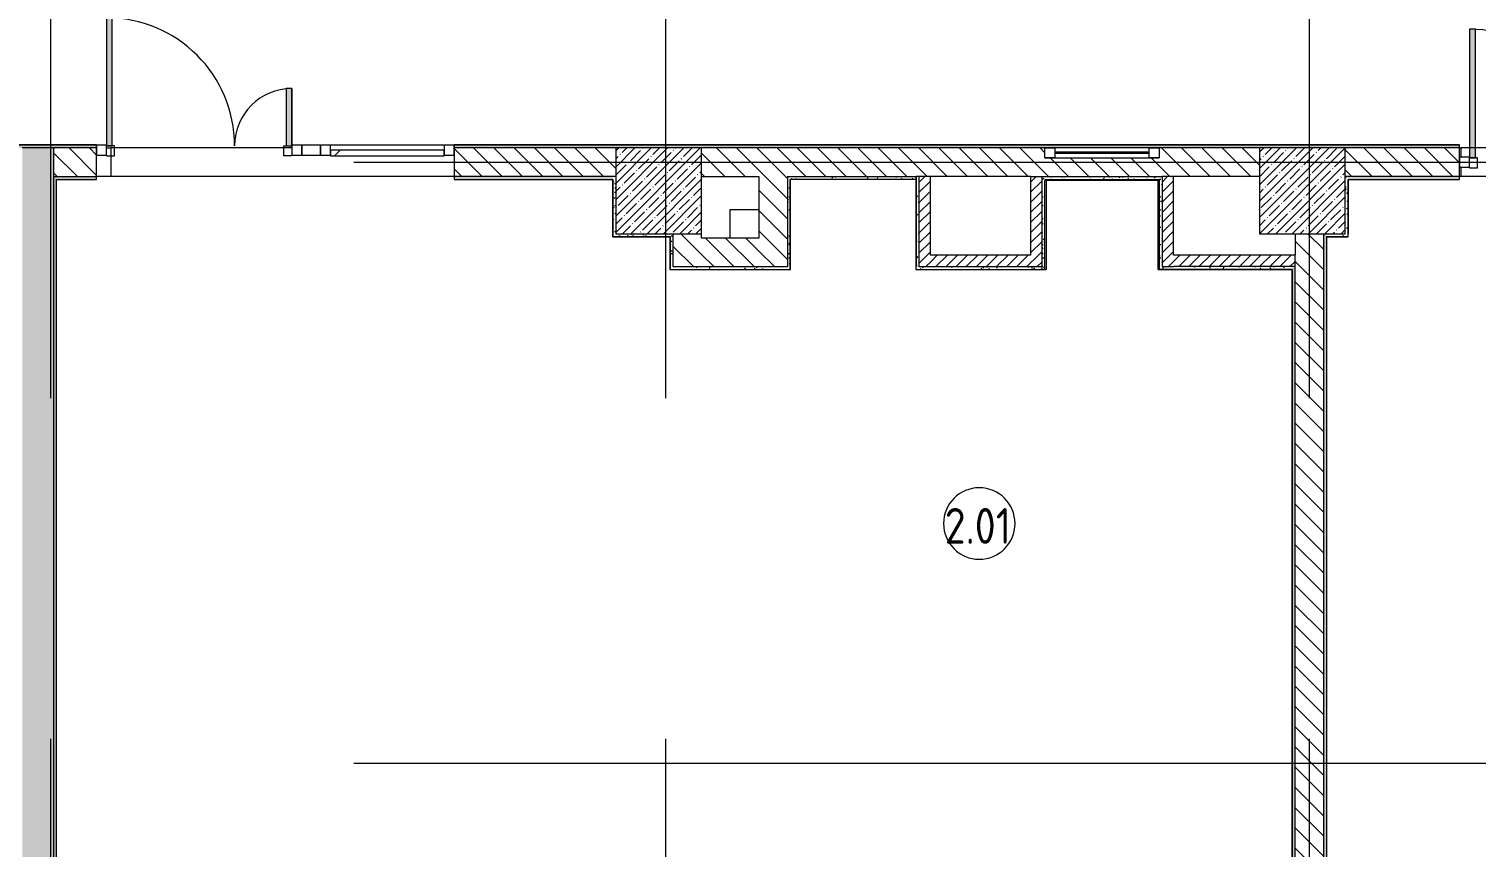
# Model space of a CAD drawing. Header units: millimetres. Extents: x -6228 to 198016, y -8553 to 29000.
# Drawn here: x 139135 to 149253, y 3013 to 8732 of the extents above; entities that cross this region are included whole.
import ezdxf

# ---------------------------------------------------------------- set-up
doc = ezdxf.new("R2010")
doc.units = ezdxf.units.MM
doc.linetypes.add('Осевая', pattern=[15875, 3175, -2381.25, 7937.5, -2381.25])
for name, color, linetype, lineweight in [('A-AREA-IDEN', 7, 'Continuous', 9), ('A-GLAZ-2', 7, 'Continuous', 9), ('A-GLAZ-CURT-2', 7, 'Continuous', 9), ('A-GLAZ-CWMG-3', 7, 'Continuous', 9), ('A-WALL-4', 7, 'Continuous', 13), ('I-WALL-7', 7, 'Continuous', 9), ('S-COLS-2', 7, 'Continuous', 9), ('Оси-2', 7, 'Осевая', 9)]:
    doc.layers.add(name, color=color, linetype=linetype, lineweight=lineweight)
for name, color, linetype, lineweight, true_color in [('A-DETL-GENF-5', 7, 'Continuous', 9, 0xaaaaaa), ('A-DOOR-4', 7, 'Continuous', 9, 0xaaaaaa), ('A-DOOR-5', 7, 'Continuous', 9, 0xe2e2e2), ('A-FLOR-3', 7, 'Continuous', 9, 0xaaaaaa), ('I-WALL-9', 9, 'Continuous', 9, 0x808080)]:
    doc.layers.add(name, color=color, linetype=linetype, lineweight=lineweight, true_color=true_color)
doc.styles.add('GOST Common', font='GOST_Common.ttf', dxfattribs={"width": 0.9, "height": 250})
pattern_1 = [(135, (135578.19, 0), (-70.7107, -70.7107), [])]
pattern_2 = [(45, (135578.187, 0), (-35.35534, 35.35534), [])]
pattern_3 = [(0, (135578.187, 0), (121.92, 30.48), [10.058, -81.382, 10.058, -81.382, -487.68]), (0, (135578.187, 0), (121.92, 30.48), [-182.88, 10.058, -172.822, 10.058, -81.382, -213.36]), (0, (135578.187, 0), (121.92, 30.48), [-457.2, 10.058, -50.902, 10.058, -142.342]), (120, (135623.907, 15.24), (-87.356454, 90.345817), [10.058, -81.382, 10.058, -81.382, -487.68]), (120, (135623.907, 15.24), (-87.356454, 90.345817), [-182.88, 10.058, -172.822, 10.058, -81.382, -213.36]), (120, (135623.907, 15.24), (-87.356454, 90.345817), [-457.2, 10.058, -50.902, 10.058, -142.342]), (240, (135639.147, 76.2), (-34.563546, -120.825817), [10.058, -81.382, 10.058, -81.382, -487.68]), (240, (135639.147, 76.2), (-34.563546, -120.825817), [-182.88, 10.058, -172.822, 10.058, -81.382, -213.36]), (240, (135639.147, 76.2), (-34.563546, -120.825817), [-457.2, 10.058, -50.902, 10.058, -142.342])]

# ---------------------------------------------------------------- blocks, each defined once
blk = doc.blocks.new('BSC_Колонна _Прямоугольная - 600х600-V231-План зашивки приборов отопления в осях 2 этажа 1-12')
at = {"layer": 'S-COLS-2'}
h = blk.add_hatch(dxfattribs=at)
h.set_pattern_fill('FP_201', color=256, style=0, pattern_type=2)
h.set_pattern_definition([(45, (-7960, -7600), (-57.0246, 57.0246), []), (45, (-7902.975, -7600), (-57.0246, 57.0246), [100.806, -20.161, 3.353, -16.808])])
h.paths.add_polyline_path([(-300, -300), (300, -300), (300, 300), (-300, 300), (-300, -89)])
for p, q in [((300, 300), (-300, 300)), ((-300, 300), (-300, -300)), ((300, -300), (300, 300)), ((-300, -300), (300, -300))]:
    blk.add_line(p, q, dxfattribs=at)
blk = doc.blocks.new('BSC_Колонна _Прямоугольная - 600х600-20441433-План зашивки приборов отопления в осях 2 этажа 1-12')
at = {"layer": 'S-COLS-2'}
h = blk.add_hatch(dxfattribs=at)
h.set_pattern_fill('FP_206', color=256, style=0, pattern_type=2)
h.set_pattern_definition([(45, (-12460, -7600), (-57.02463, 57.02463), []), (45, (-12402.975, -7600), (-57.02463, 57.02463), [100.806, -20.161, 3.353, -16.808])])
h.paths.add_polyline_path([(-300, -300), (300, -300), (300, 300), (-300, 300), (-300, -89)])
for p, q in [((300, 300), (-300, 300)), ((-300, 300), (-300, -300)), ((300, -300), (300, 300)), ((-300, -300), (300, -300))]:
    blk.add_line(p, q, dxfattribs=at)
blk = doc.blocks.new('120_Окно_СКБ_1Ст - 120_Окно_СКБ_1Ст 400х800 EI30-24230873-План зашивки приборов отопления в осях 2 этажа 1-12')
at = {"layer": 'A-GLAZ-2'}
for p, q in [((-400, 30), (-400, 100)), ((-400, 100), (-330, 100)), ((400, 100), (-400, 100)), ((-330, 30), (-400, 30)), ((-400, 30), (400, 30)), ((-330, 100), (-330, 30)), ((330, 70), (-330, 70)), ((330, 60), (-330, 60)), ((330, 30), (330, 100)), ((330, 100), (400, 100)), ((400, 30), (330, 30)), ((400, 100), (400, 30))]:
    blk.add_line(p, q, dxfattribs=at)
blk = doc.blocks.new('Прямоугольный импост - 50 x 70 мм-31700031-План зашивки приборов отопления в осях 2 этажа 1-12')
at = {"layer": 'A-GLAZ-CWMG-3'}
for p, q in [((-70, 35), (0, 35)), ((-70, -35), (-70, 35)), ((0, 35), (0, -35)), ((0, -35), (-70, -35))]:
    blk.add_line(p, q, dxfattribs=at)
blk = doc.blocks.new('Дверь_Витражная_остекление_ - ДВН_ДАО_Главный вход_1200 в свету-31742133-План зашивки приборов отопления в осях 2 этажа 1-12')
at = {"layer": 'A-DOOR-5'}
for points in [[(-607.5, 30), (-607.5, 925), (-647.5, 925), (-647.5, 30), (-632.9, 30)], [(647.5, 30), (647.5, 430), (607.5, 430), (607.5, 30)]]:
    blk.add_hatch(color=256, dxfattribs=at).paths.add_polyline_path(points)
at = {"layer": 'A-DETL-GENF-5'}
for p, q in [((-607.5, 925), (-647.5, 925)), ((-647.5, 925), (-647.5, 35)), ((-607.5, 30), (-607.5, 925)), ((647.5, 430), (607.5, 430)), ((607.5, 430), (607.5, 30)), ((647.5, 35), (647.5, 430)), ((-647.5, 30), (-607.5, 30)), ((-592.5, 30), (-647.5, 30)), ((-592.5, -40), (-592.5, 30)), ((592.5, -40), (592.5, 30)), ((592.5, 30), (647.5, 30)), ((607.5, 30), (647.5, 30)), ((-647.5, -35), (-647.5, -40)), ((-647.5, -40), (-592.5, -40)), ((647.5, -40), (592.5, -40)), ((647.5, -35), (647.5, -40))]:
    blk.add_line(p, q, dxfattribs=at)
at = {"layer": 'A-DOOR-4'}
for p, q in [((-647.5, 925), (-647.5, 35)), ((647.5, 430), (647.5, 35))]:
    blk.add_line(p, q, dxfattribs=at)
for centre, radius, start, end in [((-647.5, 30), 895, 360, 90), ((647.5, 30), 400, 90, 180)]:
    blk.add_arc(centre, radius, start, end, dxfattribs=at)
blk = doc.blocks.new('Системная панель - Стемалит - 40мм-32257327-План зашивки приборов отопления в осях 2 этажа 1-12')
at = {"layer": 'A-GLAZ-CURT-2'}
for p, q in [((65, 35), (-65, 35)), ((-65, 35), (-65, -35)), ((65, -35), (65, 35)), ((-65, -35), (65, -35))]:
    blk.add_line(p, q, dxfattribs=at)
blk = doc.blocks.new('Прямоугольный импост - 50 x 70 мм-31687886-План зашивки приборов отопления в осях 2 этажа 1-12')
at = {"layer": 'A-GLAZ-CWMG-3'}
for p, q in [((-35, 35), (35, 35)), ((-35, -35), (-35, 35)), ((35, 35), (35, -35)), ((35, -35), (-35, -35))]:
    blk.add_line(p, q, dxfattribs=at)
blk = doc.blocks.new('Прямоугольный импост - 50 x 70 мм-31701779-План зашивки приборов отопления в осях 2 этажа 1-12')
at = {"layer": 'A-GLAZ-CWMG-3'}
for p, q in [((0, 35), (-70, 35)), ((-70, 35), (-70, -35)), ((0, -35), (0, 35)), ((-70, -35), (0, -35))]:
    blk.add_line(p, q, dxfattribs=at)
blk = doc.blocks.new('Системная панель - Стекло - 40мм-32257331-План зашивки приборов отопления в осях 2 этажа 1-12')
at = {"layer": 'A-GLAZ-CURT-2'}
h = blk.add_hatch(dxfattribs=at)
h.set_pattern_fill('FP_229', color=256, style=0, pattern_type=2)
h.set_pattern_definition([(45, (-6162.5, -7785), (-282.843, 282.843), [200, -600]), (45, (-6362.5, -7885), (-282.843, 282.843), [600, -200]), (45, (-5962.5, -7985), (-282.843, 282.843), [200, -600])])
h.paths.add_polyline_path([(208, -40), (398, -40), (398, 0), (-398, 0), (-398, -40), (42, -40)])
for p, q in [((398, 0), (-398, 0)), ((-398, 0), (-398, -40)), ((398, -40), (398, 0)), ((-398, -40), (398, -40))]:
    blk.add_line(p, q, dxfattribs=at)
blk = doc.blocks.new('Прямоугольный импост - 50 x 70 мм-31702100-План зашивки приборов отопления в осях 2 этажа 1-12')
at = {"layer": 'A-GLAZ-CWMG-3'}
for p, q in [((-35, 35), (35, 35)), ((-35, -35), (-35, 35)), ((35, 35), (35, -35)), ((35, -35), (-35, -35))]:
    blk.add_line(p, q, dxfattribs=at)
blk = doc.blocks.new('Прямоугольный импост - 50 x 70 мм-31720914-План зашивки приборов отопления в осях 2 этажа 1-12')
at = {"layer": 'A-GLAZ-CWMG-3'}
blk.add_line((6460, 7920), (5665, 7920), dxfattribs=at)
blk = doc.blocks.new('Дверь_Витражная_остекление_ - ДВН_ДАО_Главный вход_1200 в свету Д-22 _п_-31928779-План зашивки приборов отопления в осях 2 этажа 1-12')
at = {"layer": 'A-DOOR-5'}
for points in [[(-610, 30), (-610, 930), (-650, 930), (-650, 30)], [(650, 30), (650, 430), (610, 430), (610, 30)]]:
    blk.add_hatch(color=256, dxfattribs=at).paths.add_polyline_path(points)
at = {"layer": 'A-DETL-GENF-5'}
for p, q in [((-610, 930), (-650, 930)), ((-650, 930), (-650, 35)), ((-610, 30), (-610, 930)), ((650, 430), (610, 430)), ((610, 430), (610, 30)), ((650, 35), (650, 430)), ((-650, 30), (-610, 30)), ((-595, 30), (-650, 30)), ((-595, -40), (-595, 30)), ((595, -40), (595, 30)), ((595, 30), (650, 30)), ((610, 30), (650, 30)), ((-650, -35), (-650, -40)), ((-650, -40), (-595, -40)), ((650, -40), (595, -40)), ((650, -35), (650, -40))]:
    blk.add_line(p, q, dxfattribs=at)
at = {"layer": 'A-DOOR-4'}
for p, q in [((-650, 930), (-650, 35)), ((650, 430), (650, 35))]:
    blk.add_line(p, q, dxfattribs=at)
for centre, radius, start, end in [((-650, 30), 900, 360, 90), ((650, 30), 400, 90, 180)]:
    blk.add_arc(centre, radius, start, end, dxfattribs=at)
blk = doc.blocks.new('Марка_Помещения - Номер-25198446-План зашивки приборов отопления в осях 2 этажа 1-12')
at = {"layer": 'A-AREA-IDEN'}
for start, end in [(360, 180), (180, 360)]:
    blk.add_arc((0, 0), 2.5, start, end, dxfattribs=at)

msp = doc.modelspace()

# ---------------------------------------------------------------- hatches: boundary and pattern name
at = {"layer": 'I-WALL-7'}
h = msp.add_hatch(dxfattribs=at)
h.set_pattern_fill('FP_153', color=256, style=0, pattern_type=2)
h.set_pattern_definition([(45, (135578.19, 0), (-57.0246, 57.0246), []), (45, (135635.21, 0), (-57.0246, 57.0246), [100.806, -20.161, 3.353, -16.808])])
h.paths.add_polyline_path([(139088.2, -100), (139308.2, -100), (139308.2, 7900), (139088.2, 7900), (139088.2, -76.2)])
h = msp.add_hatch(dxfattribs=at)
h.set_pattern_fill('FP_151', color=256, style=0, pattern_type=2)
h.set_pattern_definition(pattern_1)
h.paths.add_polyline_path([(152238.2, 7700), (152238.2, 7900), (150578.1, 7900), (150578.1, 7700), (151738.2, 7700)])
h.paths.add_polyline_path([(148977.8, 7700), (149138.1, 7700), (149138.1, 7900), (148338.2, 7900), (148338.2, 7700), (148646.2, 7700)])
h.paths.add_polyline_path([(147651.3, 7700), (147738.2, 7700), (147738.2, 7900), (147038.2, 7900), (147038.2, 7830), (146238.2, 7830), (146238.2, 7900), (143838.2, 7900), (143838.2, 7700), (147058.2, 7700)])
h.paths.add_polyline_path([(142677.2, 7700), (143238.2, 7700), (143238.2, 7900), (142108.2, 7900), (142108.2, 7700), (142345.6, 7700)])
h.paths.add_polyline_path([(139608.2, 7700), (139608.2, 7900), (139308.2, 7900), (139308.2, 7700), (139361.1, 7700)])
h = msp.add_hatch(dxfattribs=at)
h.set_pattern_fill('FP_151', color=256, style=0, pattern_type=2)
h.set_pattern_definition(pattern_1)
h.paths.add_polyline_path([(144238.2, 7070), (144438.2, 7070), (144438.2, 7700), (144238.2, 7700), (144238.2, 7270)])
h = msp.add_hatch(dxfattribs=at)
h.set_pattern_fill('FP_177', color=256, style=0, pattern_type=2)
h.set_pattern_definition(pattern_2)
h.paths.add_polyline_path([(145438.2, 7070), (145438.2, 7700), (145358.2, 7700), (145358.2, 7070)])
h = msp.add_hatch(dxfattribs=at)
h.set_pattern_fill('FP_177', color=256, style=0, pattern_type=2)
h.set_pattern_definition(pattern_2)
h.paths.add_polyline_path([(146138.2, 7150), (146218.2, 7150), (146218.2, 7700), (146138.2, 7700), (146138.2, 7511)])
h = msp.add_hatch(dxfattribs=at)
h.set_pattern_fill('FP_177', color=256, style=0, pattern_type=2)
h.set_pattern_definition(pattern_2)
h.paths.add_polyline_path([(147138.2, 7070), (147138.2, 7700), (147058.2, 7700), (147058.2, 7070)])
h = msp.add_hatch(dxfattribs=at)
h.set_pattern_fill('FP_151', color=256, style=0, pattern_type=2)
h.set_pattern_definition(pattern_1)
h.paths.add_polyline_path([(143672.1, 7070), (143838.2, 7070), (143838.2, 7300), (143638.2, 7300), (143638.2, 7070)])
h = msp.add_hatch(dxfattribs=at)
h.set_pattern_fill('FP_151', color=256, style=0, pattern_type=2)
h.set_pattern_definition(pattern_1)
h.paths.add_polyline_path([(147988.2, 500), (148188.2, 500), (148188.2, 7300), (147988.2, 7300), (147988.2, 1231.9)])
h = msp.add_hatch(dxfattribs=at)
h.set_pattern_fill('FP_151', color=256, style=0, pattern_type=2)
h.set_pattern_definition(pattern_1)
h.paths.add_polyline_path([(144238.2, 7070), (144238.2, 7270), (143838.2, 7270), (143838.2, 7070)])
h = msp.add_hatch(dxfattribs=at)
h.set_pattern_fill('FP_177', color=256, style=0, pattern_type=2)
h.set_pattern_definition(pattern_2)
h.paths.add_polyline_path([(146218.2, 7070), (146218.2, 7150), (145438.2, 7150), (145438.2, 7070)])
h = msp.add_hatch(dxfattribs=at)
h.set_pattern_fill('FP_177', color=256, style=0, pattern_type=2)
h.set_pattern_definition(pattern_2)
h.paths.add_polyline_path([(147968.2, 7070), (147988.2, 7070), (147988.2, 7150), (147138.2, 7150), (147138.2, 7070), (147651.3, 7070)])
at = {"layer": 'I-WALL-9'}
h = msp.add_hatch(dxfattribs=at)
h.set_pattern_fill('FP_219', color=256, style=0, pattern_type=2)
h.set_pattern_definition(pattern_3)
h.paths.add_polyline_path([(155588.2, 7900), (155588.2, 7920), (150578.1, 7920), (150578.1, 7900), (155338.2, 7900)])
h.paths.add_polyline_path([(149138.1, 7900), (149138.1, 7920), (142108.2, 7920), (142108.2, 7900), (148977.8, 7900)])
h.paths.add_polyline_path([(139029.5, 7900), (139608.2, 7900), (139608.2, 7920), (138863.2, 7920), (138863.2, 7908), (138918.2, 7908), (138918.2, 7900)])
h.paths.add_polyline_path([(137408.2, 7900), (137408.2, 7908), (137463.2, 7908), (137463.2, 7920), (136848.2, 7920), (136848.2, 7900), (137039.9, 7900)])
h = msp.add_hatch(dxfattribs=at)
h.set_pattern_fill('FP_219', color=256, style=0, pattern_type=2)
h.set_pattern_definition(pattern_3)
h.paths.add_polyline_path([(143217.2, 7680), (143218.2, 7680), (143218.2, 7700), (142108.2, 7700), (142108.2, 7680), (143008.8, 7680)])
h.paths.add_polyline_path([(139608.2, 7680), (139608.2, 7700), (139308.2, 7700), (139308.2, 7680), (139361.1, 7680)])
h = msp.add_hatch(dxfattribs=at)
h.set_pattern_fill('FP_219', color=256, style=0, pattern_type=2)
h.set_pattern_definition(pattern_3)
h.paths.add_polyline_path([(143218.2, 7300), (143238.2, 7300), (143238.2, 7700), (143218.2, 7700), (143218.2, 7511)])
h = msp.add_hatch(dxfattribs=at)
h.set_pattern_fill('FP_219', color=256, style=0, pattern_type=2)
h.set_pattern_definition(pattern_3)
h.paths.add_polyline_path([(145337.2, 7680), (145338.2, 7680), (145338.2, 7700), (144438.2, 7700), (144438.2, 7680), (144998.5, 7680)])
h = msp.add_hatch(dxfattribs=at)
h.set_pattern_fill('FP_219', color=256, style=0, pattern_type=2)
h.set_pattern_definition(pattern_3)
h.paths.add_polyline_path([(145358.2, 7070), (145358.2, 7700), (145338.2, 7700), (145338.2, 7070)])
h = msp.add_hatch(dxfattribs=at)
h.set_pattern_fill('FP_219', color=256, style=0, pattern_type=2)
h.set_pattern_definition(pattern_3)
h.paths.add_polyline_path([(147030.1, 7680), (147038.2, 7680), (147038.2, 7700), (146218.2, 7700), (146218.2, 7680), (146324.9, 7680)])
h = msp.add_hatch(dxfattribs=at)
h.set_pattern_fill('FP_219', color=256, style=0, pattern_type=2)
h.set_pattern_definition(pattern_3)
h.paths.add_polyline_path([(147038.2, 7070), (147058.2, 7070), (147058.2, 7700), (147038.2, 7700), (147038.2, 7511)])
h = msp.add_hatch(dxfattribs=at)
h.set_pattern_fill('FP_219', color=256, style=0, pattern_type=2)
h.set_pattern_definition(pattern_3)
h.paths.add_polyline_path([(148358.2, 7300), (148358.2, 7700), (148338.2, 7700), (148338.2, 7300)])
h = msp.add_hatch(dxfattribs=at)
h.set_pattern_fill('FP_219', color=256, style=0, pattern_type=2)
h.set_pattern_definition(pattern_3)
h.paths.add_polyline_path([(151638.2, 7680), (151658.2, 7680), (151658.2, 7700), (150578.1, 7700), (150578.2, 7680), (151630.6, 7680)])
h.paths.add_polyline_path([(148977.8, 7680), (149138.1, 7680), (149138.1, 7700), (148358.2, 7700), (148358.2, 7680), (148646.2, 7680)])
h = msp.add_hatch(dxfattribs=at)
h.set_pattern_fill('FP_219', color=256, style=0, pattern_type=2)
h.set_pattern_definition(pattern_3)
h.paths.add_polyline_path([(139308.2, 140), (139328.2, 140), (139328.2, 7680), (139308.2, 7680), (139308.2, 185.4)])
h = msp.add_hatch(dxfattribs=at)
h.set_pattern_fill('FP_219', color=256, style=0, pattern_type=2)
h.set_pattern_definition(pattern_3)
h.paths.add_polyline_path([(144438.2, 7070), (144458.2, 7070), (144458.2, 7680), (144438.2, 7680), (144438.2, 7511)])
h = msp.add_hatch(dxfattribs=at)
h.set_pattern_fill('FP_219', color=256, style=0, pattern_type=2)
h.set_pattern_definition(pattern_3)
h.paths.add_polyline_path([(146218.2, 7050), (146238.2, 7050), (146238.2, 7680), (146218.2, 7680), (146218.2, 7070)])
h = msp.add_hatch(dxfattribs=at)
h.set_pattern_fill('FP_219', color=256, style=0, pattern_type=2)
h.set_pattern_definition(pattern_3)
h.paths.add_polyline_path([(143617.2, 7280), (143618.2, 7280), (143618.2, 7300), (143218.2, 7300), (143218.2, 7280), (143238.2, 7280)])
h = msp.add_hatch(dxfattribs=at)
h.set_pattern_fill('FP_219', color=256, style=0, pattern_type=2)
h.set_pattern_definition(pattern_3)
h.paths.add_polyline_path([(143618.2, 7070), (143638.2, 7070), (143638.2, 7300), (143618.2, 7300), (143618.2, 7279)])
h = msp.add_hatch(dxfattribs=at)
h.set_pattern_fill('FP_219', color=256, style=0, pattern_type=2)
h.set_pattern_definition(pattern_3)
h.paths.add_polyline_path([(148188.2, 500), (148208.2, 500), (148208.2, 7300), (148188.2, 7300), (148188.2, 1231.9)])
h = msp.add_hatch(dxfattribs=at)
h.set_pattern_fill('FP_219', color=256, style=0, pattern_type=2)
h.set_pattern_definition(pattern_3)
h.paths.add_polyline_path([(148208.2, 7280), (148359.2, 7280), (148358.2, 7300), (148208.2, 7300)])
h = msp.add_hatch(dxfattribs=at)
h.set_pattern_fill('FP_219', color=256, style=0, pattern_type=2)
h.set_pattern_definition(pattern_3)
h.paths.add_polyline_path([(144335.3, 7050), (144458.2, 7050), (144458.2, 7070), (143618.2, 7070), (143618.2, 7050), (143672.1, 7050)])
h = msp.add_hatch(dxfattribs=at)
h.set_pattern_fill('FP_219', color=256, style=0, pattern_type=2)
h.set_pattern_definition(pattern_3)
h.paths.add_polyline_path([(146218.2, 7050), (146218.2, 7070), (145338.2, 7070), (145338.2, 7050)])
h = msp.add_hatch(dxfattribs=at)
h.set_pattern_fill('FP_219', color=256, style=0, pattern_type=2)
h.set_pattern_definition(pattern_3)
h.paths.add_polyline_path([(147968.2, 7050), (147968.2, 7070), (147038.2, 7070), (147038.2, 7050), (147967.2, 7050)])
h = msp.add_hatch(dxfattribs=at)
h.set_pattern_fill('FP_219', color=256, style=0, pattern_type=2)
h.set_pattern_definition(pattern_3)
h.paths.add_polyline_path([(147968.2, 500), (147988.2, 500), (147988.2, 7070), (147968.2, 7070), (147968.2, 520)])

# ---------------------------------------------------------------- linework, layer by layer
at = {"layer": 'A-FLOR-3'}
for p, q in [((140973.2, 7900), (139708.2, 7900)), ((139708.2, 7900), (139708.2, 7700)), ((150578.1, 7900), (149147.5, 7900)), ((149147.5, 7900), (149147.5, 7835)), ((139708.2, 7700), (139608.2, 7700)), ((149147.5, 7700), (149138.1, 7700)), ((149147.5, 7765), (149147.5, 7700)), ((144038.2, 7470), (144238.2, 7470)), ((144038.2, 7270), (144038.2, 7470))]:
    msp.add_line(p, q, dxfattribs=at)
at = {"layer": 'A-WALL-4'}
for p, q in [((139608.2, 7900), (139308.2, 7900)), ((139308.2, 7900), (139308.2, 7700)), ((143238.2, 7900), (142108.2, 7900)), ((146238.2, 7900), (143838.2, 7900)), ((147738.2, 7900), (147038.2, 7900)), ((149138.1, 7900), (148338.2, 7900)), ((139308.2, 7700), (139608.2, 7700)), ((143238.2, 7700), (142108.2, 7700)), ((144438.2, 7700), (145338.2, 7700)), ((144438.2, 7700), (144438.2, 7070)), ((145358.2, 7700), (145338.2, 7700)), ((146138.2, 7700), (147058.2, 7700)), ((146218.2, 7150), (146218.2, 7700)), ((149138.1, 7700), (148338.2, 7700)), ((139328.2, 7680), (139328.2, 7679)), ((139329.2, 7679), (139328.2, 7679)), ((143218.2, 7680), (143217.2, 7680)), ((143218.2, 7680), (143218.2, 7300)), ((145338.2, 7680), (144458.2, 7680)), ((144458.2, 7680), (144458.2, 7679)), ((145338.2, 7679), (145338.2, 7680)), ((148358.2, 7680), (148358.2, 7300)), ((148359.2, 7679), (148358.2, 7679)), ((148359.2, 7300), (148358.2, 7300)), ((143218.2, 7280), (143618.2, 7280)), ((143618.2, 7280), (143618.2, 7070)), ((148208.2, 7280), (148358.2, 7280)), ((148208.2, 7280), (148208.2, 520)), ((147988.2, 500), (147988.2, 7150)), ((147968.2, 7050), (147038.2, 7050)), ((147988.2, 7070), (147138.2, 7070)), ((147968.2, 520), (147968.2, 7050))]:
    msp.add_line(p, q, dxfattribs=at)
at = {"layer": 'I-WALL-7'}
for p, q in [((139608.2, 7921), (138863.2, 7921)), ((139608.2, 7920), (138863.2, 7920)), ((139308.2, 7900), (139088.2, 7900)), ((139608.2, 7679), (139608.2, 7921)), ((139678.2, 7900), (139708.2, 7900)), ((142108.2, 7921), (142108.2, 7679)), ((149138.1, 7921), (142108.2, 7921)), ((149138.1, 7920), (142108.2, 7920)), ((149138.1, 7679), (149138.1, 7921)), ((149138.1, 7900), (149147.5, 7900)), ((139308.2, 7700), (139308.2, -100)), ((142108.2, 7700), (139708.2, 7700)), ((143838.2, 7700), (144238.2, 7700)), ((144238.2, 7700), (144238.2, 7270)), ((145338.2, 7700), (145338.2, 7680)), ((145338.2, 7050), (145338.2, 7700)), ((146138.2, 7700), (145358.2, 7700)), ((145358.2, 7700), (145358.2, 7070)), ((145438.2, 7150), (145438.2, 7700)), ((146138.2, 7700), (146138.2, 7150)), ((147738.2, 7700), (147058.2, 7700)), ((147058.2, 7700), (147058.2, 7070)), ((147138.2, 7150), (147138.2, 7700)), ((150578.1, 7700), (149147.5, 7700)), ((139328.2, 7680), (139608.2, 7680)), ((139328.2, 140), (139328.2, 7679)), ((139329.2, 7679), (139608.2, 7679)), ((139329.2, 140), (139329.2, 7679)), ((142108.2, 7680), (143217.2, 7680)), ((142108.2, 7679), (143217.2, 7679)), ((143217.2, 7279), (143217.2, 7680)), ((144458.2, 7050), (144458.2, 7679)), ((145338.2, 7679), (144458.2, 7679)), ((144459.2, 7049), (144459.2, 7679)), ((145337.2, 7680), (145337.2, 7049)), ((145338.2, 7679), (145338.2, 7070)), ((146238.2, 7680), (147038.2, 7680)), ((146238.2, 7680), (146238.2, 7672)), ((146238.2, 7050), (146238.2, 7672)), ((146246.2, 7672), (146246.2, 7049)), ((147030.2, 7672), (146246.2, 7672)), ((147030.2, 7049), (147030.2, 7672)), ((147038.2, 7680), (147038.2, 7050)), ((148358.2, 7680), (149138.1, 7680)), ((148359.2, 7679), (149138.1, 7679)), ((148359.2, 7280), (148359.2, 7679)), ((143218.2, 7300), (143218.2, 7280)), ((143638.2, 7300), (143638.2, 7070)), ((143838.2, 7270), (143838.2, 7300)), ((147988.2, 7300), (147988.2, 7150)), ((148188.2, 500), (148188.2, 7300)), ((143217.2, 7279), (143618.2, 7279)), ((143617.2, 7280), (143617.2, 7049)), ((144238.2, 7270), (143838.2, 7270)), ((148209.2, 7279), (148358.2, 7279)), ((148209.2, 521), (148209.2, 7279)), ((148358.2, 7280), (148359.2, 7280)), ((148358.2, 7279), (148358.2, 7280)), ((146138.2, 7150), (145438.2, 7150)), ((146218.2, 7070), (146218.2, 7150)), ((147988.2, 7150), (147138.2, 7150)), ((143617.2, 7049), (144459.2, 7049)), ((143618.2, 7070), (143618.2, 7050)), ((143618.2, 7050), (144458.2, 7050)), ((143638.2, 7070), (144438.2, 7070)), ((145337.2, 7049), (146246.2, 7049)), ((145338.2, 7050), (146238.2, 7050)), ((145358.2, 7070), (146218.2, 7070)), ((147030.2, 7049), (147967.2, 7049)), ((147037.2, 7050), (147038.2, 7050)), ((147058.2, 7070), (147138.2, 7070)), ((147967.2, 7049), (147967.2, 521))]:
    msp.add_line(p, q, dxfattribs=at)
at = {"layer": 'Оси-2'}
for p, q in [((139288.2, 593.7), (139288.2, 24898.1)), ((143588.2, 593.7), (143588.2, 24898.1)), ((148088.2, 593.7), (148088.2, 24898.1)), ((135850.6, 7800), (171568.2, 7800)), ((135850.6, 3600), (171568.2, 3600))]:
    msp.add_line(p, q, dxfattribs=at)

# ---------------------------------------------------------------- block references
at = {"layer": 'A-AREA-IDEN', "xscale": 99.99999999999993, "yscale": 99.99999999999993, "zscale": 99.99999999999993}
msp.add_blockref('Марка_Помещения - Номер-25198446-План зашивки приборов отопления в осях 2 этажа 1-12', (145779.8, 5274.2), dxfattribs=at)
at = {"layer": 'A-DOOR-4'}
for name, p in [('Дверь_Витражная_остекление_ - ДВН_ДАО_Главный вход_1200 в свету-31742133-План зашивки приборов отопления в осях 2 этажа 1-12', (140325.7, 7885)), ('Дверь_Витражная_остекление_ - ДВН_ДАО_Главный вход_1200 в свету Д-22 _п_-31928779-План зашивки приборов отопления в осях 2 этажа 1-12', (149858.1, 7800))]:
    msp.add_blockref(name, p, dxfattribs=at)
at = {"layer": 'A-GLAZ-2'}
msp.add_blockref('120_Окно_СКБ_1Ст - 120_Окно_СКБ_1Ст 400х800 EI30-24230873-План зашивки приборов отопления в осях 2 этажа 1-12', (146638.2, 7800), dxfattribs=at)
at = {"layer": 'A-GLAZ-CURT-2'}
for name, p in [('Системная панель - Стемалит - 40мм-32257327-План зашивки приборов отопления в осях 2 этажа 1-12', (141108.2, 7885)), ('Системная панель - Стекло - 40мм-32257331-План зашивки приборов отопления в осях 2 этажа 1-12', (141640.7, 7885))]:
    msp.add_blockref(name, p, dxfattribs=at)
at = {"layer": 'A-GLAZ-CWMG-3', "rotation": 180}
for p in [(139608.2, 7885), (149138.1, 7800)]:
    msp.add_blockref('Прямоугольный импост - 50 x 70 мм-31701779-План зашивки приборов отопления в осях 2 этажа 1-12', p, dxfattribs=at)
at = {"layer": 'A-GLAZ-CWMG-3', "extrusion": (0, 0, -1), "rotation": 180}
for name, p in [('Прямоугольный импост - 50 x 70 мм-31687886-План зашивки приборов отопления в осях 2 этажа 1-12', (-141008.2, 7885)), ('Прямоугольный импост - 50 x 70 мм-31702100-План зашивки приборов отопления в осях 2 этажа 1-12', (-141208.2, 7885)), ('Прямоугольный импост - 50 x 70 мм-31700031-План зашивки приборов отопления в осях 2 этажа 1-12', (-142108.2, 7885))]:
    msp.add_blockref(name, p, dxfattribs=at)
at = {"layer": 'A-GLAZ-CWMG-3'}
msp.add_blockref('Прямоугольный импост - 50 x 70 мм-31720914-План зашивки приборов отопления в осях 2 этажа 1-12', (135578.2, 0), dxfattribs=at)
at = {"layer": 'S-COLS-2'}
for name, p in [('BSC_Колонна _Прямоугольная - 600х600-V231-План зашивки приборов отопления в осях 2 этажа 1-12', (143538.2, 7600)), ('BSC_Колонна _Прямоугольная - 600х600-20441433-План зашивки приборов отопления в осях 2 этажа 1-12', (148038.2, 7600))]:
    msp.add_blockref(name, p, dxfattribs=at)

# ---------------------------------------------------------------- texts
at = {"layer": 'A-AREA-IDEN', "insert": (145537.9, 5382.8), "char_height": 250, "width": 606.076, "attachment_point": 1, "style": 'GOST Common'}
msp.add_mtext('2.01', dxfattribs=at)

doc.saveas('drawing.dxf')
